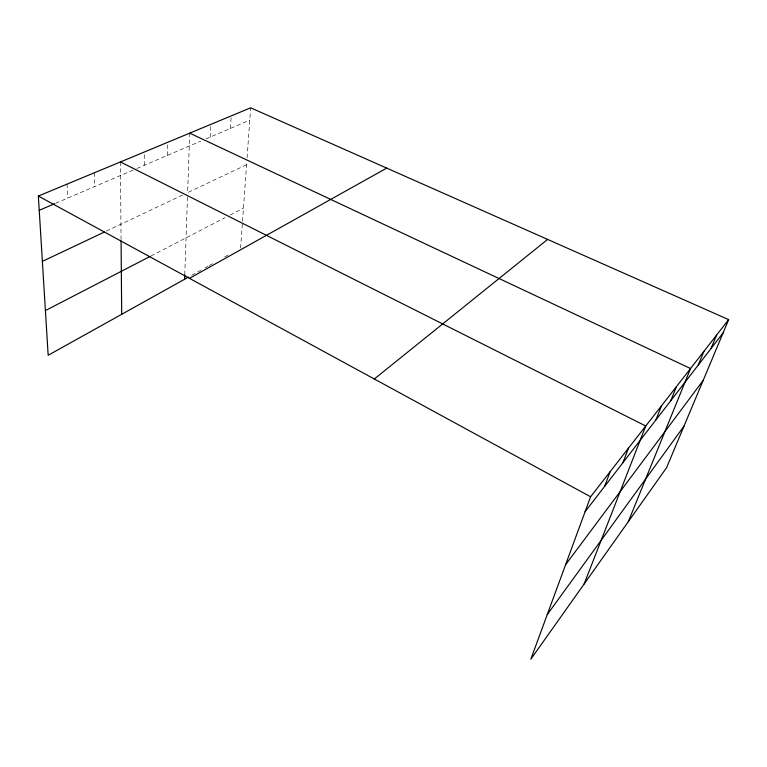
<?xml version="1.0" encoding="UTF-8"?>
<svg xmlns="http://www.w3.org/2000/svg" width="767" height="767" viewBox="0 0 767 767"><rect width="100%" height="100%" fill="white"/><g stroke="black" fill="none" stroke-linecap="round" stroke-linejoin="round"><path stroke-width="0.58" stroke-dasharray="3.83 2.88" d="M144.455 165.241L144.551 151.924M167.34 155.442L167.628 142.326M184.761 274.73L187.551 194.914M189.717 133.151L187.637 192.622L246.571 164.723M210.273 137.063L210.877 124.35M230.426 128.434L231.174 115.913M240.589 248.067L242.43 222.42M242.516 221.232L246.744 162.403M247.07 157.781L250.665 107.821M191.74 275.286L202.958 269.035M205.01 267.894L208.116 266.159M209.151 265.583L213.303 263.273M224.626 256.964L229.611 254.184M150.984 255.977L225.057 217.665M230.167 215.019L243.455 208.154M106.364 231.097L182.306 195.144M55.627 203.274L135.759 168.97M136.842 168.5L200.82 141.109M206.064 138.856L249.774 120.141M67.055 184.128L67.659 198.126M94.379 172.767L94.724 186.534M120.419 161.942L121.071 239.755"/><path stroke-width="1.15" d="M184.598 279.265L184.761 274.73M728.65 319.628L590.59 496.767L530.841 659.179L666.59 467.659L728.65 319.628L250.665 107.821L38.35 196.055L48.168 355.274L188.682 276.992M604.607 486.431L610.158 471.667M622.919 462.702L628.509 448.12M584.109 584.032L645.756 425.992L120.419 161.942M655.91 419.952L661.528 405.753M670.809 400.633L676.436 386.626M628.298 521.685L690.54 368.524L189.717 133.151M698.306 365.006L703.905 351.382M711.009 348.544L716.599 335.102M547.245 614.597L684.001 426.136M565.624 564.637L703.166 380.413M585.096 511.714L723.089 332.888M374.306 378.994L547.619 239.409M189.487 278.354L386.721 168.107M45.416 310.577L149.958 256.504M42.377 261.384L104.283 232.085M39.232 210.292L54.534 203.744M38.35 196.055L590.59 496.767M121.081 240.943L121.685 314.317"/></g></svg>
